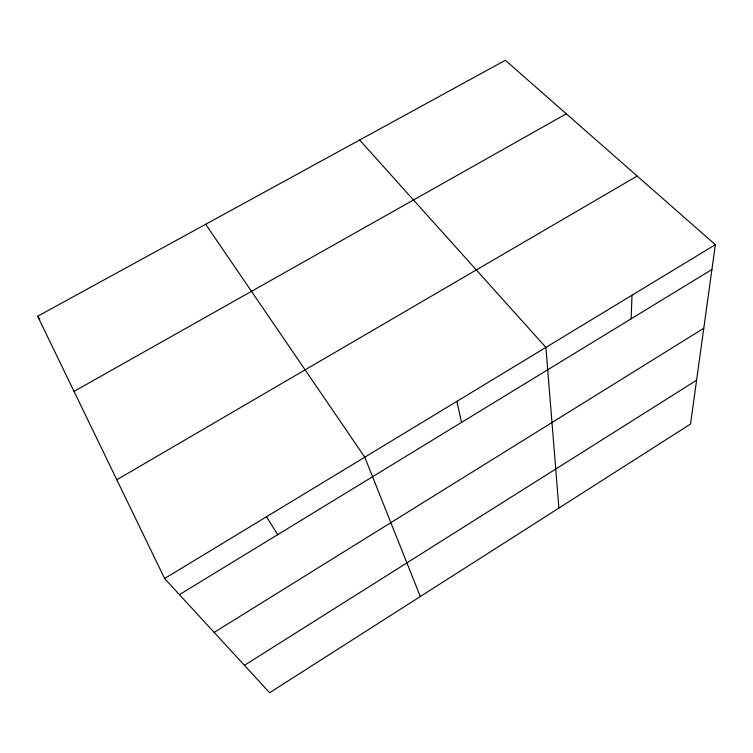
<?xml version="1.0" encoding="UTF-8"?>
<svg xmlns="http://www.w3.org/2000/svg" width="753" height="753" viewBox="0 0 753 753"><rect width="100%" height="100%" fill="white"/><g stroke="black" fill="none" stroke-linecap="round" stroke-linejoin="round"><path stroke-width="1.13" d="M631.118 318.848L632.012 295.204M715.35 244.687L690.529 424.052L269.63 692.722L164.615 578.52L37.65 316.241L505.348 60.278L715.35 244.687L164.615 578.52M244.433 665.323L696.591 380.237M214.153 632.398L703.791 328.252M179.44 594.654L711.914 269.508M116.809 479.765L637.17 176.042M74.039 391.4L566.312 113.816M359.633 140.02L545.906 347.406L558.895 508.077M37.65 316.241L39.787 319.037M205.673 224.281L364.772 457.193L420.306 596.545M266.506 516.765L277.688 534.658M456.873 401.368L461.57 422.377"/></g></svg>
